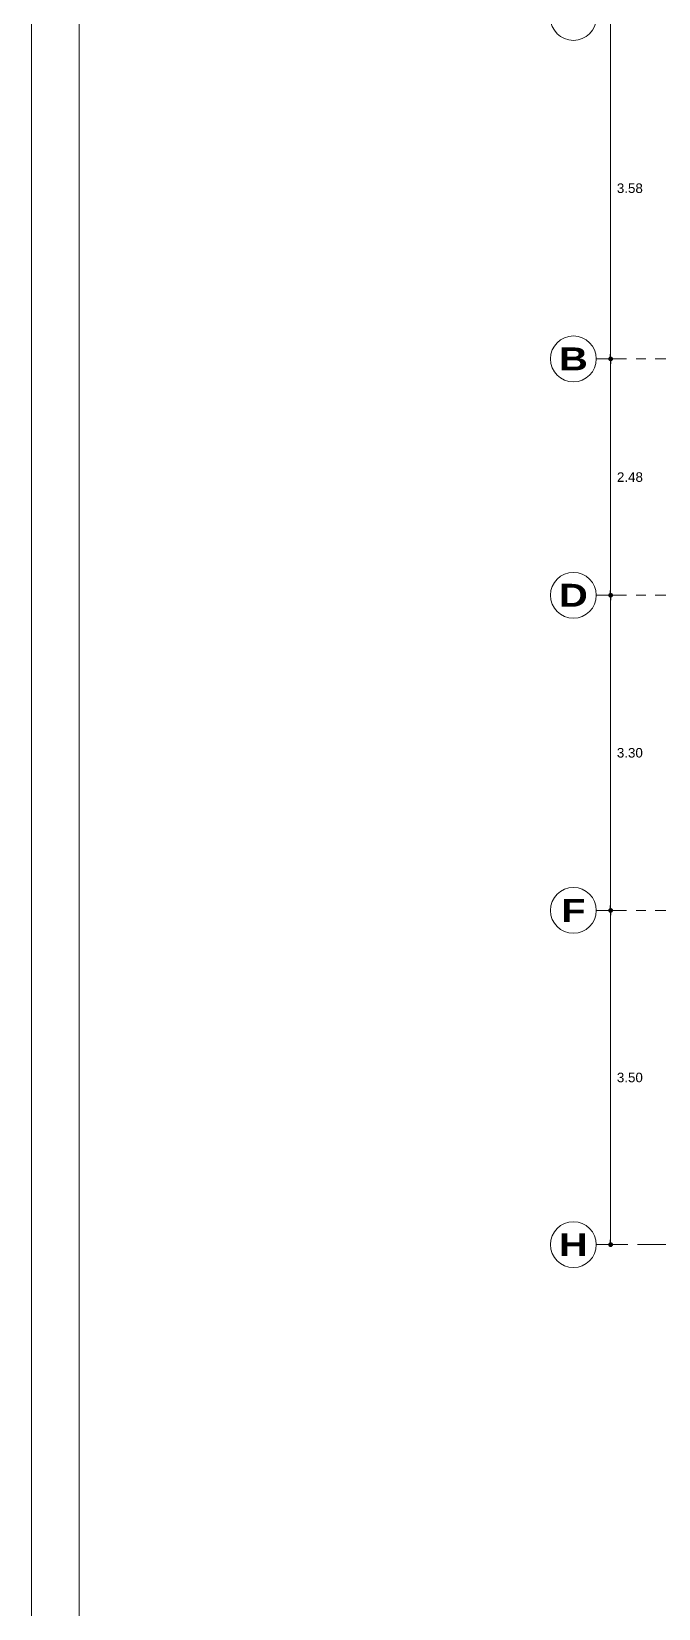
# Model space of a CAD drawing. Header units: millimetres. Extents: x 2178 to 2304, y 1220 to 1359.
# Drawn here: x 2244.6 to 2251.16, y 1327.11 to 1343.62 of the extents above; entities that cross this region are included whole.
import ezdxf
from ezdxf.enums import TextEntityAlignment as Align

# ---------------------------------------------------------------- set-up
doc = ezdxf.new("R2010")
doc.units = ezdxf.units.MM
doc.linetypes.add('CENTER', pattern=[50.8, 31.75, -6.35, 6.35, -6.35])
doc.layers.get('0').update_dxf_attribs({"lineweight": 0})
for name, color, linetype, lineweight in [('COTAS', 40, 'Continuous', 20), ('Ejes22', 50, 'CENTER', 9), ('muros bajos', 2, 'Continuous', 25)]:
    doc.layers.add(name, color=color, linetype=linetype, lineweight=lineweight)
doc.styles.add('ARIAL', font='arial.ttf')
doc.styles.add('ARIALCH', font='arialbd.ttf', dxfattribs={"width": 1.25})
doc.dimstyles.new('RPM 50', dxfattribs={"dimtxt": 0.1, "dimasz": 0.05, "dimexe": 0.0885, "dimexo": 0.1535, "dimgap": 0.071, "dimtad": 2, "dimtih": 1, "dimtoh": 1, "dimzin": 4, "dimdsep": 46, "dimtxsty": 'ARIAL', "dimblk": 'DOT', "dimcen": 0.4, "dimdle": 0.25, "dimclrd": 8, "dimclre": 8, "dimclrt": 9, "dimadec": 0, "dimazin": 0, "dimtfac": 1, "dimtix": 1, "dimtmove": 0, "dimatfit": 3, "dimldrblk": 'DOT', "dimfxl": 0.5, "dimfxlon": 1, "dimlwd": 0, "dimlwe": 0, "dimarcsym": 0})

# ---------------------------------------------------------------- blocks, each defined once
blk = doc.blocks.new('_DOT')
at = {"color": 0, "linetype": 'ByBlock'}
blk.add_line((-0.5, 0), (-1, 0), dxfattribs=at)
at = {"color": 0, "linetype": 'ByBlock', "const_width": 0.5}
blk.add_lwpolyline([(-0.25, 0, 1), (0.25, 0, 1)], format="xyb", close=True, dxfattribs=at)
blk = doc.blocks.new('*D1662')
at = {"layer": 'Defpoints', "color": 0, "transparency": 16777216}
for p in [(2250.662, 1334.416), (2250.662, 1334.416), (2250.662, 1330.916)]:
    blk.add_point(p, dxfattribs=at)
at = {"layer": 'muros bajos', "color": 8, "lineweight": 0, "transparency": 16777216}
for p, q in [((2250.662, 1334.416), (2250.751, 1334.416)), ((2250.662, 1330.966), (2250.662, 1334.366)), ((2250.662, 1330.916), (2250.751, 1330.916))]:
    blk.add_line(p, q, dxfattribs=at)
at = {"layer": 'muros bajos', "color": 8, "lineweight": 0, "transparency": 16777216, "xscale": 0.05, "yscale": 0.05, "zscale": 0.05}
for p, rotation in [((2250.662, 1334.416), 90), ((2250.662, 1330.916), 270)]:
    blk.add_blockref('_DOT', p, dxfattribs=dict(at, rotation=rotation))
at = {"layer": 'muros bajos', "color": 9, "transparency": 16777216, "insert": (2250.863, 1332.666), "char_height": 0.1, "attachment_point": 5, "style": 'ARIAL'}
blk.add_mtext('3.50', dxfattribs=at)
blk = doc.blocks.new('*D1716')
at = {"layer": 'Defpoints', "color": 0, "transparency": 16777216}
for p in [(2250.662, 1337.716), (2250.662, 1337.716), (2250.662, 1334.416)]:
    blk.add_point(p, dxfattribs=at)
at = {"layer": 'muros bajos', "color": 8, "lineweight": 0, "transparency": 16777216}
for p, q in [((2250.662, 1337.716), (2250.751, 1337.716)), ((2250.662, 1334.466), (2250.662, 1337.666)), ((2250.662, 1334.416), (2250.751, 1334.416))]:
    blk.add_line(p, q, dxfattribs=at)
at = {"layer": 'muros bajos', "color": 8, "lineweight": 0, "transparency": 16777216, "xscale": 0.05, "yscale": 0.05, "zscale": 0.05}
for p, rotation in [((2250.662, 1337.716), 90), ((2250.662, 1334.416), 270)]:
    blk.add_blockref('_DOT', p, dxfattribs=dict(at, rotation=rotation))
at = {"layer": 'muros bajos', "color": 9, "transparency": 16777216, "insert": (2250.863, 1336.066), "char_height": 0.1, "attachment_point": 5, "style": 'ARIAL'}
blk.add_mtext('3.30', dxfattribs=at)
blk = doc.blocks.new('*D1663')
at = {"layer": 'Defpoints', "color": 0, "transparency": 16777216}
for p in [(2250.662, 1340.191), (2250.662, 1340.191), (2250.662, 1337.716)]:
    blk.add_point(p, dxfattribs=at)
at = {"layer": 'muros bajos', "color": 8, "lineweight": 0, "transparency": 16777216}
for p, q in [((2250.662, 1340.191), (2250.751, 1340.191)), ((2250.662, 1337.766), (2250.662, 1340.141)), ((2250.662, 1337.716), (2250.751, 1337.716))]:
    blk.add_line(p, q, dxfattribs=at)
at = {"layer": 'muros bajos', "color": 8, "lineweight": 0, "transparency": 16777216, "xscale": 0.05, "yscale": 0.05, "zscale": 0.05}
for p, rotation in [((2250.662, 1340.191), 90), ((2250.662, 1337.716), 270)]:
    blk.add_blockref('_DOT', p, dxfattribs=dict(at, rotation=rotation))
at = {"layer": 'muros bajos', "color": 9, "transparency": 16777216, "insert": (2250.864, 1338.953), "char_height": 0.1, "attachment_point": 5, "style": 'ARIAL'}
blk.add_mtext('2.48', dxfattribs=at)
blk = doc.blocks.new('*D1664')
at = {"layer": 'Defpoints', "color": 0, "transparency": 16777216}
for p in [(2250.662, 1343.766), (2250.662, 1343.766), (2250.662, 1340.191)]:
    blk.add_point(p, dxfattribs=at)
at = {"layer": 'muros bajos', "color": 8, "lineweight": 0, "transparency": 16777216}
for p, q in [((2250.662, 1343.766), (2250.751, 1343.766)), ((2250.662, 1340.241), (2250.662, 1343.716)), ((2250.662, 1340.191), (2250.751, 1340.191))]:
    blk.add_line(p, q, dxfattribs=at)
at = {"layer": 'muros bajos', "color": 8, "lineweight": 0, "transparency": 16777216, "xscale": 0.05, "yscale": 0.05, "zscale": 0.05}
for p, rotation in [((2250.662, 1343.766), 90), ((2250.662, 1340.191), 270)]:
    blk.add_blockref('_DOT', p, dxfattribs=dict(at, rotation=rotation))
at = {"layer": 'muros bajos', "color": 9, "transparency": 16777216, "insert": (2250.863, 1341.978), "char_height": 0.1, "attachment_point": 5, "style": 'ARIAL'}
blk.add_mtext('3.58', dxfattribs=at)

msp = doc.modelspace()

# ---------------------------------------------------------------- linework, layer by layer
for p, q in [((2244.601, 1358.694), (2244.601, 1316.694)), ((2245.101, 1358.194), (2245.101, 1317.194))]:
    msp.add_line(p, q)
at = {"layer": 'COTAS'}
for centre in [(2250.272, 1343.766), (2250.272, 1340.191), (2250.272, 1337.716), (2250.272, 1334.416), (2250.272, 1330.916)]:
    msp.add_circle(centre, 0.24, dxfattribs=at)
at = {"layer": 'Ejes22', "linetype": 'CENTER', "lineweight": 9, "ltscale": 0.01}
for points in [[(2250.512, 1340.191), (2253.112, 1340.191)], [(2250.512, 1337.716), (2253.112, 1337.716)], [(2250.512, 1334.416), (2253.112, 1334.416)], [(2253.112, 1330.916), (2250.512, 1330.916)]]:
    msp.add_lwpolyline(points, dxfattribs=at)

# ---------------------------------------------------------------- texts
at = {"layer": 'COTAS', "style": 'ARIALCH', "width": 1.25}
for tag, p in [('B', (2250.272, 1340.191)), ('D', (2250.272, 1337.716)), ('F', (2250.272, 1334.416)), ('H', (2250.272, 1330.916))]:
    msp.add_attdef(tag, text='LETRAONUMERO', height=0.24, dxfattribs=at).set_placement(p, align=Align.MIDDLE_CENTER)

# ---------------------------------------------------------------- dimensions: what is measured, and where the dimension line sits
at = {"layer": 'muros bajos'}
for base, p1, p2, picture, middle in [((2250.662366984, 1343.765655246), (2250.662366984, 1340.190655246), (2250.662366984, 1343.765655246), '*D1664', (2250.863312414, 1341.978155246)), ((2250.662366984, 1340.190655246), (2250.662366984, 1337.715655246), (2250.662366984, 1340.190655246), '*D1663', (2250.86419918, 1338.953155246)), ((2250.662, 1337.716), (2250.662, 1334.416), (2250.662, 1337.716), '*D1716', (2250.863, 1336.066)), ((2250.662, 1334.416), (2250.662, 1330.916), (2250.662, 1334.416), '*D1662', (2250.863, 1332.666))]:
    dim = msp.add_linear_dim(base=base, p1=p1, p2=p2, angle=90, dimstyle='RPM 50', dxfattribs=at)
    dim.commit()
    dim.dimension.update_dxf_attribs({"geometry": picture, "text_midpoint": middle})

doc.saveas('drawing.dxf')
